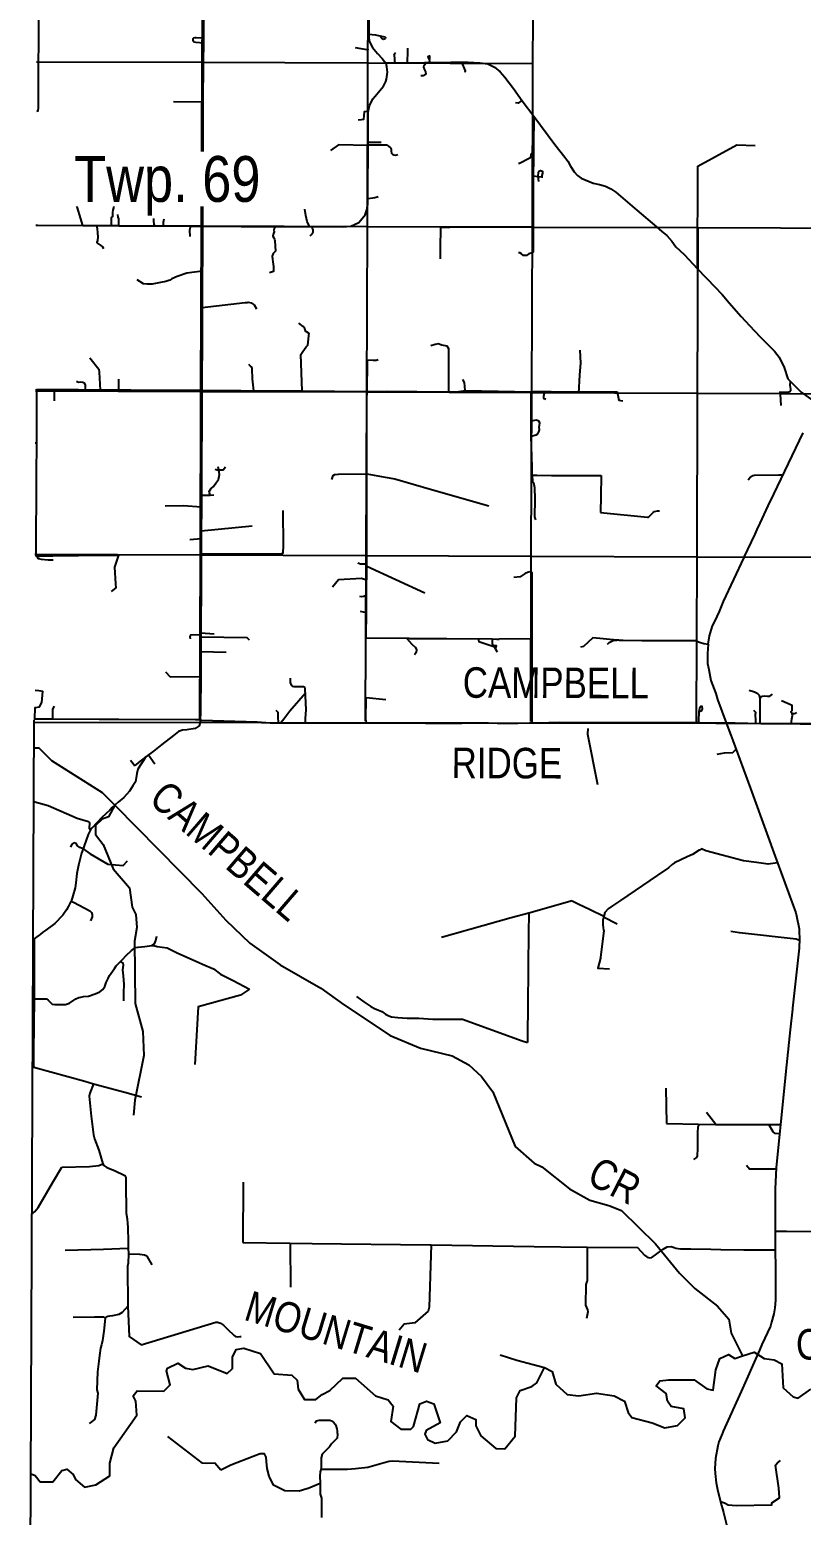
# Model space of a CAD drawing. Extents: x 408473 to 428843, y 6046006 to 6059852.
# Drawn here: x 422315 to 422466.7, y 6051245.6 to 6051537.5 of the extents above; entities that cross this region are included whole.
import ezdxf
from ezdxf.enums import TextEntityAlignment as Align

# ---------------------------------------------------------------- set-up
doc = ezdxf.new("R2010")
doc.units = 0
doc.header["$LTSCALE"] = 5
doc.layers.add('2', color=7, linetype='Continuous', true_color=0x6e6e6e)
doc.layers.add('4', color=7, linetype='Continuous', true_color=0x8c8c8c)
for name, color, linetype in [('21', 160, 'Continuous'), ('35', 37, 'Continuous'), ('36', 37, 'Continuous'), ('38', 37, 'Continuous'), ('T-WATER', 160, 'Continuous')]:
    doc.layers.add(name, color=color, linetype=linetype)
doc.styles.add('80', font='ARIALN.TTF', dxfattribs={"height": 10})

msp = doc.modelspace()

# ---------------------------------------------------------------- linework, layer by layer
at = {"layer": '2', "linetype": 'Continuous', "flags": 128}
msp.add_lwpolyline([(422315, 6051207.908), (422315.891, 6051401.908)], dxfattribs=at)
at = {"layer": '35', "linetype": 'Continuous', "flags": 128}
for points in [[(422349.212, 6051540.04), (422349.196, 6051538.628), (422349.165, 6051535.882)], [(422381.671, 6051539.91), (422381.67, 6051539.726), (422381.658, 6051535.887), (422381.79, 6051535.122), (422382.385, 6051534.007), (422383.385, 6051532.827), (422384.311, 6051531.851), (422384.782, 6051531.237), (422385.05, 6051531.034)], [(422349.155, 6051534.932), (422349.112, 6051531.154), (422349.109, 6051530.863), (422349.03, 6051523.278)], [(422349.165, 6051535.882), (422349.155, 6051534.932)], [(422381.548, 6051514.779), (422381.572, 6051521.288), (422381.694, 6051521.96), (422381.806, 6051522.583), (422382.468, 6051523.924), (422382.925, 6051524.464), (422384.556, 6051526.391), (422385.003, 6051527.36), (422385.192, 6051527.769), (422385.385, 6051529.191), (422385.22, 6051530.211), (422385.065, 6051530.96), (422385.05, 6051531.034)], [(422385.05, 6051531.034), (422392.601, 6051531.103), (422397.817, 6051531.15), (422399.393, 6051531.165), (422401.236, 6051531.128), (422403.51, 6051531.01), (422405.084, 6051530.825), (422406.371, 6051530.162), (422407.534, 6051529.23), (422408.409, 6051528.219), (422410.106, 6051525.95), (422411.834, 6051523.552), (422414.133, 6051520.522)], [(422349.03, 6051523.278), (422349.018, 6051514.903), (422349.017, 6051513.439), (422349.015, 6051509.553)], [(422414.133, 6051520.522), (422418.272, 6051514.94)], [(422369.991, 6051498.851), (422370.591, 6051498.846), (422376.498, 6051498.798), (422378.139, 6051498.914), (422379.72, 6051499.636), (422380.99, 6051501.172), (422381.321, 6051502.097), (422381.485, 6051503.227), (422381.515, 6051504.523), (422381.517, 6051505.636), (422381.548, 6051514.779)], [(422418.272, 6051514.94), (422420.236, 6051512.471), (422420.787, 6051511.718), (422421.372, 6051510.685), (422422.078, 6051509.587), (422422.703, 6051508.839), (422423.447, 6051508.333), (422425.792, 6051507.351), (422427.028, 6051507.099), (422428.231, 6051506.768), (422429.245, 6051506.282), (422430.243, 6051505.609), (422432.555, 6051503.609), (422434.391, 6051502.052), (422438.251, 6051498.779), (422439.292, 6051497.897), (422440.264, 6051497.05), (422441.24, 6051495.958), (422442.029, 6051494.854)], [(422349.015, 6051509.553), (422349.013, 6051506.522)], [(422349.013, 6051506.522), (422349.008, 6051498.897)], [(422316.239, 6051499.098), (422316.612, 6051499.097), (422325.462, 6051499.055)], [(422325.462, 6051499.055), (422328.124, 6051499.042)], [(422328.124, 6051499.042), (422328.445, 6051499.041), (422328.757, 6051499.039), (422331.113, 6051499.023)], [(422331.113, 6051499.023), (422332.558, 6051499.012)], [(422332.558, 6051499.012), (422332.858, 6051499.01), (422336.979, 6051498.981), (422339.583, 6051498.963)], [(422339.583, 6051498.963), (422341.287, 6051498.951)], [(422341.287, 6051498.951), (422346.647, 6051498.913)], [(422346.647, 6051498.913), (422349.008, 6051498.897)], [(422349.008, 6051498.897), (422348.98, 6051493.134), (422348.973, 6051491.79), (422348.945, 6051490.105), (422348.912, 6051488.129), (422348.912, 6051482.927)], [(422349.008, 6051498.897), (422356.61, 6051498.88), (422365.225, 6051498.861), (422369.991, 6051498.851)], [(422442.029, 6051494.854), (422443.674, 6051493.351), (422446.333, 6051490.539), (422446.743, 6051490.105), (422447.45, 6051489.358), (422448.186, 6051488.583), (422451.155, 6051485.456), (422452.542, 6051483.86), (422454.868, 6051481.184), (422456.57, 6051479.4), (422458.667, 6051477.203), (422461.444, 6051474.335), (422462.351, 6051473.173), (422463.377, 6051471.146), (422464.052, 6051468.935)], [(422348.912, 6051482.927), (422348.893, 6051478.368), (422348.846, 6051466.653)], [(422348.846, 6051466.653), (422348.833, 6051463.15), (422348.782, 6051449.968), (422348.771, 6051446.928), (422348.766, 6051445.778), (422348.759, 6051443.765)], [(422348.846, 6051466.653), (422351.548, 6051466.637), (422356.51, 6051466.607), (422358.988, 6051466.592), (422365.111, 6051466.555), (422368.587, 6051466.534)], [(422368.587, 6051466.534), (422381.328, 6051466.458)], [(422381.308, 6051450.255), (422381.326, 6051464.874), (422381.328, 6051466.458)], [(422464.052, 6051468.935), (422466.014, 6051466.973), (422466.702, 6051466.285), (422469.011, 6051464.646), (422469.756, 6051464.121)], [(422448.397, 6051416.766), (422448.682, 6051418.409), (422449.265, 6051420.362), (422449.71, 6051421.22), (422450.633, 6051423.211), (422451.429, 6051425.147), (422455.492, 6051433.827), (422455.523, 6051433.893), (422457.629, 6051438.391), (422458.074, 6051439.342), (422458.655, 6051440.584), (422460.224, 6051443.934), (422461.314, 6051446.264), (422467.069, 6051458.335)], [(422381.285, 6051432.03), (422381.288, 6051434.166), (422381.304, 6051447.324), (422381.308, 6051450.255)], [(422348.759, 6051443.765), (422348.74, 6051438.84), (422348.722, 6051434.12), (422348.692, 6051426.479), (422348.675, 6051421.982), (422348.662, 6051418.653), (422348.65, 6051415.321)], [(422381.263, 6051429.711), (422381.285, 6051432.03)], [(422389.626, 6051417.919), (422381.194, 6051417.968), (422381.201, 6051423.416), (422381.257, 6051429.13), (422381.263, 6051429.711)], [(422413.81, 6051420.116), (422413.785, 6051430.82), (422413.371, 6051430.967), (422412.897, 6051430.87), (422412.43, 6051430.655), (422411.435, 6051430.006), (422410.222, 6051429.871)], [(422413.812, 6051417.832), (422413.81, 6051420.116)], [(422389.626, 6051417.919), (422397.056, 6051417.876), (422405.909, 6051417.824), (422406.872, 6051417.798)], [(422413.83, 6051401.33), (422413.812, 6051417.832)], [(422448.397, 6051416.766), (422448.261, 6051414.984), (422448.294, 6051412.955), (422448.513, 6051411.804), (422448.929, 6051409.619), (422449.924, 6051407.104), (422450.255, 6051405.933), (422451.952, 6051401.334)], [(422348.65, 6051415.321), (422348.631, 6051410.413)], [(422348.631, 6051410.413), (422348.605, 6051403.737), (422348.576, 6051403.351), (422348.516, 6051401.961)], [(422315.86, 6051402.12), (422316.02, 6051402.119)], [(422316.02, 6051402.119), (422319.541, 6051402.102)], [(422319.541, 6051402.102), (422328.672, 6051402.058), (422332.557, 6051402.04), (422347.612, 6051401.967)], [(422315.89, 6051401.464), (422494.527, 6051401.219), (422496.411, 6051401.216), (423292.52, 6051400.123)], [(422348.516, 6051401.961), (422348.548, 6051401.491), (422348.333, 6051400.755), (422347.525, 6051400.201), (422345.906, 6051399.986), (422345.071, 6051399.877), (422344.252, 6051399.651), (422343.306, 6051398.855), (422340.97, 6051397.101), (422339.315, 6051395.753), (422337.853, 6051394.629)], [(422347.612, 6051401.967), (422348.145, 6051401.964), (422348.355, 6051401.962), (422348.516, 6051401.961)], [(422348.516, 6051401.961), (422348.759, 6051401.856), (422359.743, 6051401.54), (422362.314, 6051401.356), (422362.824, 6051401.357), (422363.936, 6051401.353)], [(422363.936, 6051401.353), (422364.351, 6051401.352)], [(422364.351, 6051401.352), (422364.989, 6051401.35), (422367.598, 6051401.341), (422372.47, 6051401.328), (422377.396, 6051401.315), (422380.084, 6051401.316), (422381.061, 6051401.316), (422381.142, 6051401.316)], [(422381.142, 6051401.316), (422382.323, 6051401.317), (422392.844, 6051401.252), (422397.494, 6051401.276), (422399.993, 6051401.289), (422402.307, 6051401.301), (422406.901, 6051401.269), (422410.663, 6051401.242), (422410.966, 6051401.251), (422413.3, 6051401.315), (422414.877, 6051401.359), (422419.234, 6051401.479), (422426.258, 6051401.422), (422426.396, 6051401.421), (422429.844, 6051401.418), (422430.974, 6051401.417), (422431.94, 6051401.416), (422440.385, 6051401.408), (422446.778, 6051401.367), (422447.561, 6051401.362), (422451.952, 6051401.334)], [(422451.952, 6051401.334), (422453.709, 6051401.323), (422458.762, 6051401.217), (422462.594, 6051401.193), (422466.48, 6051401.162), (422471.588, 6051401.121), (422472.689, 6051401.134), (422476.724, 6051401.181), (422481.522, 6051401.237), (422482.998, 6051401.235)], [(422451.952, 6051401.334), (422452.853, 6051398.894), (422453.234, 6051397.862), (422456.719, 6051388.419), (422460.213, 6051378.849), (422461.342, 6051375.755), (422462.051, 6051373.814)], [(422337.853, 6051394.629), (422336.258, 6051392.2), (422336.083, 6051391.396), (422335.817, 6051389.763), (422335.312, 6051388.924), (422334.618, 6051387.915), (422333.489, 6051386.648), (422332.376, 6051385.741), (422331.228, 6051384.687), (422330.759, 6051384.154), (422329.191, 6051382.703), (422327.229, 6051380.647), (422326.987, 6051380.331)], [(422337.853, 6051394.629), (422336.986, 6051393.962), (422336.397, 6051393.564), (422335.839, 6051393.076), (422335.647, 6051392.908)], [(422326.987, 6051380.331), (422326.502, 6051379.362), (422325.704, 6051377.188), (422325.531, 6051376.552)], [(422325.531, 6051376.552), (422325.214, 6051375.718), (422324.582, 6051373.355), (422324.29, 6051371.721), (422324.098, 6051369.901), (422323.93, 6051368.937), (422323.514, 6051367.311), (422323.188, 6051366.234)], [(422462.051, 6051373.814), (422465.622, 6051364.031), (422465.803, 6051363.393), (422466.274, 6051360.858), (422466.338, 6051359.786), (422466.359, 6051359.427), (422466.386, 6051358.972), (422466.306, 6051357.056), (422466.108, 6051355.292), (422464.989, 6051345.256), (422464.971, 6051345.092), (422464.519, 6051341.039), (422463.819, 6051334.159), (422462.624, 6051322.428)], [(422323.188, 6051366.234), (422322.93, 6051365.973), (422322.622, 6051365.319), (422322.219, 6051364.566), (422321.499, 6051363.547), (422319.929, 6051361.878), (422318.196, 6051360.565), (422317.596, 6051360.174), (422317.034, 6051359.714), (422316.844, 6051359.589), (422316.426, 6051359.313), (422315.91, 6051358.883)], [(422421.68, 6051366.345), (422413.131, 6051363.965)], [(422421.68, 6051366.345), (422422.819, 6051365.793)], [(422422.819, 6051365.793), (422425.182, 6051364.649)], [(422425.182, 6051364.649), (422427.889, 6051363.338)], [(422409.706, 6051363.011), (422395.985, 6051359.161)], [(422413.131, 6051363.965), (422409.706, 6051363.011)], [(422413.131, 6051363.965), (422413.12, 6051362.927), (422413.099, 6051360.97)], [(422315.91, 6051358.883), (422315.69, 6051358.729)], [(422413.093, 6051360.438), (422412.939, 6051345.824)], [(422413.099, 6051360.97), (422413.093, 6051360.438)], [(422466.367, 6051358.53), (422465.707, 6051358.837), (422454.58, 6051360.051), (422452.894, 6051360.338)], [(422379.245, 6051347.568), (422380.72, 6051346.491), (422382.097, 6051345.567), (422382.772, 6051345.202), (422383.56, 6051344.858), (422384.227, 6051344.639), (422384.962, 6051344.118), (422385.637, 6051343.748), (422386.118, 6051343.568), (422387.387, 6051343.431), (422389.216, 6051343.315), (422391.515, 6051343.326), (422394.287, 6051343.133), (422400.076, 6051343.105), (422411.833, 6051338.87)], [(422412.939, 6051345.824), (422412.877, 6051339.995), (422412.862, 6051338.547)], [(422411.833, 6051338.87), (422412.862, 6051338.547)], [(422440.065, 6051329.572), (422440.225, 6051322.577)], [(422449.925, 6051322.413), (422448.08, 6051324.77)], [(422440.225, 6051322.577), (422440.352, 6051322.578), (422446.466, 6051322.472)], [(422446.665, 6051322.468), (422446.373, 6051321.952), (422446.339, 6051320.789), (422446.311, 6051317.681), (422446.258, 6051316.266), (422446.149, 6051315.947), (422445.544, 6051315.508)], [(422446.466, 6051322.472), (422449.837, 6051322.413), (422460.162, 6051322.425)], [(422460.162, 6051322.425), (422462.624, 6051322.428)], [(422462.624, 6051322.428), (422462.485, 6051321.072), (422462.292, 6051319.177), (422461.752, 6051313.869), (422461.559, 6051309.758), (422461.591, 6051301.573), (422461.601, 6051299.162), (422461.604, 6051298.384), (422461.606, 6051297.753)], [(422461.606, 6051297.753), (422461.635, 6051294.198), (422461.681, 6051288.537), (422461.676, 6051287.897), (422461.518, 6051286.38), (422461.412, 6051285.615), (422461.34, 6051285.18), (422460.895, 6051283.588), (422460.637, 6051282.815), (422458.975, 6051279.203), (422458.519, 6051278.041), (422454.88, 6051269.978)], [(422454.88, 6051269.978), (422451.363, 6051262.188), (422451.27, 6051261.949), (422451.207, 6051261.788), (422451.143, 6051261.624), (422450.531, 6051260.055), (422450.298, 6051259.293), (422449.846, 6051256.769), (422449.751, 6051254.803), (422449.759, 6051253.822), (422449.983, 6051252.011), (422450.345, 6051250.371), (422451.053, 6051247.567), (422451.217, 6051246.915), (422451.399, 6051246.195), (422452.725, 6051240.964)], [(422371.152, 6051263.739), (422371.426, 6051264.203), (422371.945, 6051264.31), (422374.044, 6051264.293), (422374.359, 6051264.208), (422374.743, 6051263.895), (422375.053, 6051263.508), (422375.172, 6051263.285), (422375.374, 6051262.635), (422375.439, 6051262.207), (422375.463, 6051262.048), (422375.488, 6051261.886), (422375.536, 6051261.573), (422375.45, 6051260.766), (422374.351, 6051259.647), (422373.94, 6051259.08), (422372.541, 6051257.644), (422372.311, 6051256.914), (422372.324, 6051254.812), (422372.141, 6051254.176), (422372.059, 6051253.368), (422372.096, 6051251.893)], [(422352.594, 6051254.488), (422351.384, 6051255.892), (422349.859, 6051255.794), (422348.966, 6051255.901), (422342.166, 6051261.091)], [(422361.574, 6051256.222), (422361.508, 6051257.046), (422361.175, 6051257.675), (422360.347, 6051257.72), (422358.959, 6051257.179), (422354.544, 6051255.487), (422352.594, 6051254.488)], [(422362.161, 6051253.186), (422362.102, 6051253.305), (422361.686, 6051254.823), (422361.574, 6051256.222)], [(422372.263, 6051254.601), (422372.739, 6051254.698), (422374.584, 6051254.708), (422377.491, 6051254.709), (422379.077, 6051254.791), (422381.458, 6051255.104), (422384.678, 6051256.013), (422385.683, 6051256.276), (422386.318, 6051256.309), (422395.504, 6051255.891)], [(422450.863, 6051248.318), (422451.617, 6051248.063), (422452.367, 6051247.678), (422453.89, 6051247.584), (422460.947, 6051247.685), (422460.953, 6051248.046), (422462.414, 6051249.058), (422462.317, 6051250.95), (422461.674, 6051255.505), (422462.06, 6051255.934), (422462.612, 6051256.418)], [(422369.478, 6051250.801), (422367.96, 6051250.384), (422365.159, 6051250.448), (422362.97, 6051251.543), (422362.161, 6051253.186)], [(422372.096, 6051251.893), (422369.731, 6051250.87), (422369.478, 6051250.801)], [(422372.096, 6051251.893), (422372.148, 6051249.808), (422372.36, 6051249.006), (422372.37, 6051247.757), (422372.39, 6051245.2)]]:
    msp.add_lwpolyline(points, dxfattribs=at)
at = {"layer": '36', "linetype": 'Continuous', "flags": 128}
for points in [[(422316.713, 6051540.182), (422316.712, 6051540.003), (422316.677, 6051525.845), (422316.674, 6051524.666), (422316.667, 6051521.988), (422316.613, 6051521.732), (422316.571, 6051521.538), (422316.327, 6051521.453)], [(422381.676, 6051536.65), (422382.967, 6051536.502), (422383.852, 6051536.327)], [(422383.852, 6051536.327), (422384.835, 6051536.133), (422384.99, 6051535.985), (422384.931, 6051535.703), (422384.566, 6051535.587)], [(422384.566, 6051535.587), (422384.326, 6051535.689), (422383.852, 6051536.327)], [(422349.165, 6051535.882), (422347.767, 6051535.915), (422347.449, 6051535.908), (422347.237, 6051535.882), (422347.101, 6051535.752), (422347.055, 6051535.442), (422347.134, 6051535.242), (422347.286, 6051535.118), (422347.638, 6051535.062), (422349.155, 6051534.932)], [(422381.707, 6051533.483), (422379.056, 6051533.971)], [(422389.288, 6051530.999), (422389.278, 6051531.445), (422389.351, 6051532.892), (422389.34, 6051533.37), (422389.35, 6051533.88)], [(422386.867, 6051530.977), (422386.79, 6051531.473), (422386.78, 6051531.898), (422386.706, 6051532.385), (422386.699, 6051532.661), (422386.823, 6051532.834), (422386.968, 6051532.986)], [(422391.909, 6051528.547), (422392.356, 6051528.504), (422392.727, 6051528.655), (422392.936, 6051528.874), (422392.928, 6051529.23), (422392.67, 6051529.617), (422392.515, 6051530.148), (422392.559, 6051530.577), (422392.961, 6051531.032)], [(422392.961, 6051531.032), (422393.201, 6051531.035)], [(422393.201, 6051531.035), (422393.702, 6051531.299), (422393.638, 6051531.688)], [(422393.638, 6051531.688), (422393.38, 6051532.113), (422393.392, 6051532.345), (422393.624, 6051532.368), (422393.638, 6051531.688)], [(422399.896, 6051531.155), (422400.647, 6051529.448), (422400.584, 6051529.108)], [(422349.03, 6051523.278), (422343.3, 6051523.32)], [(422411.775, 6051523.634), (422411.03, 6051523.082), (422410.553, 6051523.136)], [(422381.608, 6051521.486), (422380.798, 6051521.41), (422380.734, 6051520.629), (422380.67, 6051519.848), (422380.22, 6051519.797), (422379.606, 6051519.742)], [(422414.133, 6051520.522), (422414.071, 6051514.613), (422414.048, 6051512.433), (422414.032, 6051508.653), (422414.017, 6051505.111), (422413.99, 6051498.761)], [(422375.691, 6051514.889), (422374.16, 6051513.768)], [(422381.548, 6051514.779), (422375.691, 6051514.889)], [(422381.548, 6051514.926), (422384.67, 6051514.898), (422385.141, 6051514.865), (422385.558, 6051514.61), (422385.932, 6051514.325), (422386.1, 6051514.064), (422386.094, 6051513.626), (422386.145, 6051513.289), (422386.356, 6051513.088), (422386.61, 6051512.903), (422386.934, 6051512.867), (422387.357, 6051513.008)], [(422381.55, 6051515.4), (422384.093, 6051515.415)], [(422414.057, 6051513.246), (422413.681, 6051513.105), (422413.553, 6051512.926), (422413.475, 6051512.513), (422413.362, 6051512.305), (422411.33, 6051511.201), (422411.139, 6051511.226)], [(422446.333, 6051490.539), (422446.402, 6051510.722), (422454.02, 6051514.876), (422457.671, 6051514.794)], [(422349.015, 6051509.553), (422350.204, 6051510.272), (422351.163, 6051510.147)], [(422349.013, 6051506.522), (422350.643, 6051507.245)], [(422414.032, 6051508.779), (422414.969, 6051508.689)], [(422414.969, 6051508.689), (422415.068, 6051509.489), (422415.188, 6051509.705), (422415.328, 6051509.771), (422415.47, 6051509.837), (422415.812, 6051509.72), (422415.839, 6051509.31), (422415.654, 6051508.623)], [(422415.127, 6051507.67), (422414.969, 6051508.689)], [(422414.969, 6051508.689), (422415.654, 6051508.623)], [(422415.654, 6051508.623), (422415.909, 6051508.598)], [(422325.462, 6051499.055), (422323.958, 6051504.035), (422323.949, 6051504.439)], [(422381.512, 6051504.371), (422382.45, 6051504.45), (422382.847, 6051504.565), (422383.325, 6051504.656), (422383.509, 6051504.767)], [(422331.113, 6051499.023), (422331.11, 6051500.28), (422331.102, 6051500.633), (422331.325, 6051500.816), (422331.338, 6051501.372), (422331.356, 6051501.676), (422331.424, 6051502.031), (422331.513, 6051502.539), (422331.605, 6051502.945), (422331.622, 6051503.3)], [(422369.991, 6051498.851), (422369.58, 6051499.83), (422369.281, 6051500.988), (422369.128, 6051502.278)], [(422328.124, 6051499.042), (422328.245, 6051498.445), (422328.366, 6051497.537), (422328.383, 6051496.805), (422328.348, 6051496.121), (422328.229, 6051495.79), (422328.413, 6051495.516), (422328.978, 6051495.099), (422329.312, 6051494.879), (422329.523, 6051494.505)], [(422332.558, 6051499.012), (422332.498, 6051500.355), (422332.402, 6051500.706), (422332.302, 6051501.232)], [(422339.583, 6051498.963), (422339.499, 6051499.315), (422339.418, 6051499.877), (422339.406, 6051500.418)], [(422341.287, 6051498.951), (422341.294, 6051499.694), (422341.415, 6051500.351)], [(422346.647, 6051498.913), (422346.426, 6051498.12), (422346.478, 6051496.858)], [(422363.373, 6051498.865), (422363.1, 6051498.386), (422363.024, 6051498.118), (422363.073, 6051497.77), (422362.915, 6051497.5), (422362.86, 6051497.252), (422362.826, 6051496.944), (422362.997, 6051496.62), (422363.106, 6051496.335), (422363.175, 6051496.009), (422363.303, 6051494.002), (422362.874, 6051493.52), (422362.665, 6051493.001), (422362.751, 6051492.463), (422362.837, 6051491.901), (422362.931, 6051490.996), (422362.946, 6051490.358), (422362.929, 6051490.039), (422362.174, 6051489.777)], [(422370.482, 6051498.847), (422370.557, 6051498.551), (422370.66, 6051498.333), (422370.649, 6051497.744), (422370.486, 6051497.373), (422370.199, 6051497.072), (422370.054, 6051496.946)], [(422395.781, 6051498.742), (422395.74, 6051494.431), (422395.722, 6051492.476)], [(422395.781, 6051498.742), (422396.109, 6051498.745), (422397.546, 6051498.719), (422397.737, 6051498.758), (422405.922, 6051498.759), (422407.668, 6051498.76), (422409.069, 6051498.76), (422411.681, 6051498.76), (422413.99, 6051498.761)], [(422413.99, 6051498.761), (422413.988, 6051498.43), (422413.968, 6051493.818), (422413.587, 6051493.636), (422413.149, 6051493.454), (422412.691, 6051493.125), (422412.077, 6051493.16), (422411.703, 6051493.446), (422411.354, 6051493.683), (422411.084, 6051493.701)], [(422348.945, 6051490.105), (422345.911, 6051489.66), (422344.006, 6051489.041), (422342.957, 6051488.57), (422342.526, 6051488.286), (422341.753, 6051488.073), (422340.747, 6051487.856), (422339.062, 6051487.545), (422338.091, 6051487.523), (422337.376, 6051487.606), (422336.104, 6051488.364)], [(422348.912, 6051482.927), (422357.386, 6051483.889), (422357.774, 6051483.941), (422357.936, 6051483.963), (422358.577, 6051483.864), (422359.124, 6051483.451), (422359.63, 6051482.669)], [(422368.587, 6051466.534), (422368.302, 6051473.678), (422368.716, 6051474.27), (422369.388, 6051475.192), (422369.66, 6051475.524), (422369.82, 6051476.701), (422369.87, 6051477.435), (422369.968, 6051477.817), (422369.264, 6051478.308), (422369.139, 6051478.492), (422369.132, 6051478.811), (422368.79, 6051479.19), (422367.949, 6051479.877)], [(422397.424, 6051466.351), (422397.402, 6051474.818), (422397.072, 6051475.325), (422396.061, 6051475.548), (422395.321, 6051475.776), (422394.758, 6051475.69), (422393.883, 6051475.375)], [(422326.845, 6051473.051), (422328.591, 6051470.792), (422328.63, 6051470.251), (422328.879, 6051466.714)], [(422381.328, 6051466.458), (422381.401, 6051472.4), (422381.432, 6051472.647), (422382.513, 6051472.574), (422383.126, 6051472.588), (422383.515, 6051472.719)], [(422422.995, 6051466.057), (422423.197, 6051469.721), (422423.347, 6051472.018), (422423.221, 6051474.578)], [(422359.105, 6051466.592), (422359.027, 6051467.147), (422358.839, 6051468.935), (422358.736, 6051470.901), (422358.67, 6051471.194), (422358.43, 6051471.423), (422358.1, 6051471.739)], [(422316.113, 6051466.743), (422316.37, 6051466.741)], [(422319.815, 6051466.742), (422316.457, 6051466.745), (422316.37, 6051466.745), (422316.345, 6051462.476), (422316.308, 6051456.278)], [(422328.879, 6051466.714), (422324.58, 6051466.727), (422319.815, 6051466.742)], [(422319.815, 6051466.742), (422319.831, 6051464.564)], [(422325.901, 6051466.723), (422325.97, 6051467.241), (422325.96, 6051467.694), (422325.82, 6051467.985), (422325.467, 6051468.217), (422325.013, 6051468.234), (422324.613, 6051468.198), (422324.209, 6051468.376)], [(422348.846, 6051466.653), (422334.919, 6051466.696), (422332.754, 6051466.703), (422329.471, 6051466.713), (422328.879, 6051466.714)], [(422332.508, 6051466.703), (422332.513, 6051468.824)], [(422381.328, 6051466.458), (422385.375, 6051466.484), (422396.894, 6051466.339), (422397.424, 6051466.351)], [(422397.424, 6051466.351), (422398.881, 6051466.386), (422400.24, 6051466.539), (422400.606, 6051466.654)], [(422400.606, 6051466.654), (422400.497, 6051468.182), (422400.164, 6051468.812)], [(422400.606, 6051466.654), (422413.635, 6051466.395)], [(422413.612, 6051460.626), (422413.63, 6051462.433), (422413.635, 6051466.395)], [(422413.635, 6051466.395), (422414.025, 6051466.399), (422416.278, 6051466.423), (422417.54, 6051466.417), (422429.383, 6051466.355)], [(422429.383, 6051466.355), (422430.536, 6051466.392), (422430.815, 6051464.716), (422431.62, 6051464.574)], [(422464.53, 6051468.457), (422464.495, 6051467.69), (422464.504, 6051467.273), (422464.6, 6051466.858), (422464.62, 6051466.528), (422464.464, 6051466.34), (422464.086, 6051466.258), (422462.516, 6051466.308), (422462.561, 6051465.929), (422462.673, 6051463.706)], [(422416.179, 6051466.092), (422416.025, 6051465.426), (422416.011, 6051465.119), (422416.51, 6051464.931)], [(422413.603, 6051457.665), (422413.596, 6051459.068), (422413.612, 6051460.626)], [(422413.603, 6051457.665), (422414.571, 6051457.921), (422414.887, 6051458.142), (422415.092, 6051458.521), (422415.217, 6051458.898), (422415.203, 6051459.485), (422415.25, 6051459.78), (422415.293, 6051460.261), (422415.125, 6051460.605), (422414.639, 6051460.821), (422414.24, 6051460.758), (422413.612, 6051460.626)], [(422413.81, 6051449.988), (422413.778, 6051451.588), (422413.603, 6051457.665)], [(422316.308, 6051456.278), (422316.072, 6051456.277)], [(422316.308, 6051456.278), (422316.272, 6051450.142), (422316.185, 6051434.064)], [(422350.519, 6051446.084), (422350.376, 6051446.508), (422350.316, 6051446.8), (422350.624, 6051447.315), (422351.121, 6051447.78), (422351.717, 6051448.595), (422352.105, 6051449.138), (422352.296, 6051450.117), (422352.232, 6051450.597), (422352.223, 6051451.007)], [(422351.472, 6051451.14), (422352.036, 6051450.993), (422352.223, 6051451.007)], [(422352.223, 6051451.007), (422352.048, 6051451.634)], [(422352.223, 6051451.007), (422353.076, 6051451.07), (422353.491, 6051451.614)], [(422374.407, 6051449.127), (422374.653, 6051449.926), (422374.972, 6051450.11), (422375.704, 6051450.215), (422381.308, 6051450.255)], [(422381.308, 6051450.255), (422384.876, 6051449.602), (422386.779, 6051449.254), (422394.042, 6051447.176), (422405.305, 6051443.954)], [(422413.81, 6051449.988), (422414.136, 6051449.981), (422414.723, 6051449.966), (422417.604, 6051449.897), (422419.011, 6051449.904), (422421.131, 6051449.916), (422421.98, 6051449.92), (422426.206, 6051449.943), (422427.343, 6051449.949)], [(422413.81, 6051449.988), (422413.854, 6051448.78), (422414.092, 6051448.518), (422414.238, 6051447.558), (422414.309, 6051445.258), (422414.281, 6051441.779), (422414.49, 6051441.231)], [(422427.343, 6051449.949), (422427.285, 6051445.88), (422427.24, 6051442.685)], [(422463.104, 6051450.019), (422462.309, 6051449.97), (422457.462, 6051449.947), (422457.199, 6051449.883), (422456.764, 6051449.608), (422456.278, 6051449.039)], [(422348.767, 6051446.044), (422350.519, 6051446.084)], [(422350.519, 6051446.084), (422351.186, 6051446.099)], [(422341.607, 6051443.949), (422345.155, 6051444.03), (422348.759, 6051443.765)], [(422348.723, 6051434.525), (422364.377, 6051434.552), (422364.813, 6051434.755), (422364.921, 6051436.082), (422364.844, 6051443.059)], [(422427.24, 6051442.685), (422436.459, 6051441.742), (422436.656, 6051441.747), (422437.592, 6051442.627), (422437.857, 6051442.829), (422438.466, 6051443.002), (422438.859, 6051442.962)], [(422348.741, 6051439.059), (422358.751, 6051440.013)], [(422348.735, 6051437.488), (422346.476, 6051437.303)], [(422316.185, 6051434.064), (422316.987, 6051434.075), (422319.569, 6051434.11), (422324.599, 6051434.209), (422328.295, 6051434.299), (422331.119, 6051434.275), (422332.444, 6051434.275), (422331.678, 6051431.942), (422331.881, 6051428.656), (422331.932, 6051427.827), (422331.022, 6051427.103)], [(422316.427, 6051434.068), (422316.534, 6051433.801), (422316.672, 6051433.591), (422317.235, 6051433.47), (422318.627, 6051433.342), (422319.642, 6051433.365)], [(422381.286, 6051432.502), (422380.93, 6051432.494), (422380.503, 6051432.484), (422380.048, 6051432.527), (422379.536, 6051432.729)], [(422392.693, 6051426.817), (422381.285, 6051432.03)], [(422381.259, 6051429.34), (422380.246, 6051429.688), (422375.712, 6051429.397), (422374.517, 6051427.954)], [(422381.231, 6051426.426), (422380.715, 6051426.124), (422380.262, 6051426.087), (422379.914, 6051426.159)], [(422381.2, 6051422.91), (422380.073, 6051423.177)], [(422348.662, 6051418.598), (422346.646, 6051418.552), (422346.518, 6051418.309), (422346.529, 6051417.828)], [(422348.661, 6051418.199), (422357.687, 6051418.083), (422358.151, 6051417.666)], [(422348.664, 6051419.021), (422351.287, 6051418.845)], [(422389.155, 6051417.921), (422390.16, 6051416.799), (422390.821, 6051416.199), (422391.075, 6051415.719), (422390.99, 6051415.167), (422390.672, 6051414.711)], [(422403.212, 6051417.84), (422403.308, 6051417.316), (422406.28, 6051416.339)], [(422405.92, 6051417.824), (422405.964, 6051417.163), (422405.969, 6051416.923), (422406.19, 6051416.505)], [(422406.872, 6051417.798), (422407.322, 6051417.786)], [(422413.812, 6051417.832), (422407.322, 6051417.786)], [(422430.456, 6051417.596), (422425.736, 6051418.032), (422423.886, 6051416.303), (422423.281, 6051416.222)], [(422428.596, 6051416.792), (422428.921, 6051417.133), (422429.329, 6051417.332), (422429.706, 6051417.483), (422429.942, 6051417.552), (422430.456, 6051417.596)], [(422430.835, 6051417.591), (422430.645, 6051417.594), (422430.456, 6051417.596)], [(422430.835, 6051417.591), (422431.017, 6051417.589), (422431.718, 6051417.579), (422435.34, 6051417.531), (422439.715, 6051417.516), (422444.555, 6051417.499), (422444.803, 6051417.498), (422445.881, 6051417.494), (422446.191, 6051417.384), (422446.74, 6051417.191), (422447.551, 6051416.905), (422448.397, 6051416.766)], [(422348.65, 6051415.321), (422353.609, 6051415.229)], [(422406.59, 6051415.774), (422406.781, 6051416.434), (422406.19, 6051416.505)], [(422406.19, 6051416.505), (422406.59, 6051415.774)], [(422406.59, 6051415.774), (422406.914, 6051415.289)], [(422341.722, 6051411.341), (422342.648, 6051410.398), (422348.631, 6051410.413)], [(422369.222, 6051401.337), (422369.202, 6051402.198), (422369.35, 6051403.911), (422369.177, 6051407.98), (422369.116, 6051408.299), (422368.873, 6051408.4), (422368.126, 6051408.383), (422366.977, 6051408.383), (422366.655, 6051408.483), (422366.489, 6051408.72), (422366.317, 6051409.25), (422366.297, 6051410.104)], [(422316.02, 6051402.119), (422316.076, 6051404.333), (422316.927, 6051404.486), (422317.416, 6051405.299), (422317.579, 6051407.506), (422316.775, 6051407.648), (422316.106, 6051407.713)], [(422369.211, 6051407.184), (422366.156, 6051403.609), (422364.972, 6051402.041), (422364.351, 6051401.352)], [(422381.128, 6051401.884), (422381.172, 6051406.275), (422385.003, 6051405.924)], [(422458.646, 6051406.055), (422458.513, 6051406.672), (422458.148, 6051407.002), (422457.552, 6051407.328), (422456.456, 6051407.659)], [(422458.669, 6051401.219), (422458.619, 6051402.036), (422458.646, 6051406.055)], [(422458.646, 6051406.055), (422458.82, 6051406.482), (422459.067, 6051406.595), (422459.567, 6051406.607), (422460.085, 6051406.565), (422460.566, 6051406.594), (422461.092, 6051406.98)], [(422464.902, 6051403.124), (422464.647, 6051403.48), (422464.906, 6051403.772), (422464.938, 6051404.705), (422462.837, 6051405.671)], [(422319.541, 6051402.102), (422319.529, 6051404.011), (422319.888, 6051404.634)], [(422363.936, 6051401.353), (422363.881, 6051402.477), (422363.834, 6051403.331), (422363.478, 6051403.723)], [(422446.595, 6051401.368), (422446.559, 6051401.961), (422446.635, 6051403.319), (422446.669, 6051403.548)], [(422446.669, 6051403.548), (422446.759, 6051404.16), (422446.822, 6051404.501), (422446.963, 6051404.593), (422447.195, 6051404.58), (422447.225, 6051404.028), (422447.056, 6051403.632), (422446.808, 6051403.537)], [(422446.808, 6051403.537), (422446.669, 6051403.548)], [(422457.795, 6051401.237), (422457.761, 6051401.72), (422457.713, 6051403.039), (422457.777, 6051403.379), (422457.411, 6051403.781)], [(422464.724, 6051401.176), (422464.816, 6051401.557), (422464.892, 6051402.112), (422464.967, 6051402.756), (422464.902, 6051403.124)], [(422464.902, 6051403.124), (422465.136, 6051403.17), (422465.403, 6051403.194), (422465.634, 6051403.235), (422465.863, 6051403.347)], [(422381.128, 6051401.884), (422381.142, 6051401.316)], [(422424.734, 6051400.223), (422424.66, 6051399.108), (422426.666, 6051389.201)], [(422334.804, 6051393.981), (422335.326, 6051393.317), (422335.647, 6051392.908)], [(422338.37, 6051395.026), (422339.587, 6051393.298)], [(422453.883, 6051396.103), (422453.186, 6051395.43), (422451.571, 6051395.347), (422450.089, 6051395.084)], [(422315.796, 6051385.864), (422316.03, 6051385.78)], [(422316.03, 6051385.78), (422318.649, 6051385.063), (422324.366, 6051382.602), (422326.575, 6051381.924), (422326.746, 6051381.74), (422326.689, 6051380.489)], [(422326.689, 6051380.489), (422326.987, 6051380.331)], [(422325.531, 6051376.552), (422324.845, 6051376.819), (422324.426, 6051377.162), (422324.151, 6051377.626), (422323.648, 6051377.761), (422323.273, 6051377.459), (422323.051, 6051376.925)], [(422325.543, 6051376.598), (422326.888, 6051375.56), (422330.378, 6051373.543), (422333.379, 6051373.312), (422334.257, 6051374.231)], [(422462.051, 6051373.814), (422460.227, 6051373.55), (422457.944, 6051373.887), (422455.383, 6051374.217), (422447.954, 6051376.212), (422447.113, 6051376.582), (422446.681, 6051376.328), (422446.62, 6051376.293), (422445.306, 6051375.486), (422444.262, 6051375.018), (422441.792, 6051373.796), (422441.355, 6051373.508), (422440.593, 6051372.825), (422438.405, 6051371.341), (422431.183, 6051366.444), (422429.621, 6051365.385), (422428.731, 6051364.782), (422428.082, 6051364.046), (422427.889, 6051363.338)], [(422323.188, 6051366.234), (422323.619, 6051366.086), (422326.802, 6051364.421), (422327.141, 6051364.07), (422327.26, 6051363.686), (422327.27, 6051363.245), (422326.958, 6051362.411)], [(422427.889, 6051363.338), (422427.672, 6051362.538), (422427.692, 6051361.65), (422427.862, 6051360.587), (422427.887, 6051360.433), (422427.382, 6051356.312), (422427.25, 6051355.242), (422427.232, 6051355.089), (422426.69, 6051353.132), (422428.98, 6051353.001)], [(422427.85, 6051363.192), (422430.52, 6051361.87)], [(422315.91, 6051358.883), (422315.902, 6051357.215), (422315.87, 6051350.481), (422315.861, 6051348.371), (422315.855, 6051347.12)], [(422339.034, 6051357.612), (422339.512, 6051357.921), (422339.805, 6051358.575), (422340.001, 6051359.443)], [(422332.847, 6051354.436), (422333.253, 6051354.86), (422333.988, 6051355.63), (422335.028, 6051356.596), (422335.833, 6051357.174), (422336.33, 6051357.281), (422337.636, 6051357.371), (422339.034, 6051357.612)], [(422339.034, 6051357.612), (422339.405, 6051357.6), (422340.045, 6051357.371), (422342.065, 6051357.123), (422342.44, 6051356.933), (422344.101, 6051356.091), (422348.1, 6051354.323), (422348.981, 6051353.933), (422351.114, 6051353.026), (422352.552, 6051351.916), (422355.006, 6051350.736), (422358.228, 6051349.004)], [(422315.855, 6051347.12), (422318.276, 6051347.072), (422318.659, 6051346.865), (422319.213, 6051346.237), (422319.447, 6051346.076), (422319.958, 6051345.987), (422322.014, 6051346.004), (422322.852, 6051346.232), (422324.045, 6051347.072), (422324.676, 6051347.373), (422325.05, 6051347.449), (422325.607, 6051347.562), (422326.54, 6051347.637), (422327.891, 6051348.07), (422328.782, 6051348.491), (422329.387, 6051348.938), (422329.791, 6051349.531), (422330.022, 6051350.319), (422330.431, 6051351.114), (422330.725, 6051351.685), (422331.65, 6051353.036), (422332.004, 6051353.554), (422332.847, 6051354.436)], [(422332.847, 6051354.436), (422333.295, 6051354.185), (422333.412, 6051353.724), (422333.219, 6051352.792), (422333.353, 6051351.617), (422333.499, 6051349.944), (422333.463, 6051348.373), (422333.43, 6051346.696)], [(422315.855, 6051347.12), (422315.749, 6051336.764), (422315.721, 6051334.019), (422315.842, 6051333.652), (422325.813, 6051330.91), (422327.553, 6051330.432)], [(422358.228, 6051349.004), (422356.448, 6051347.841), (422348.113, 6051345.554), (422347.473, 6051334.232)], [(422327.553, 6051330.432), (422326.857, 6051328.576), (422326.699, 6051327.961), (422327.058, 6051324.027), (422327.525, 6051320.387), (422327.761, 6051319.604), (422328.572, 6051317.393), (422329.352, 6051314.673)], [(422327.553, 6051330.432), (422333.735, 6051328.732), (422336.955, 6051327.846)], [(422462.434, 6051320.572), (422461.565, 6051320.663), (422461.173, 6051320.957), (422460.32, 6051322.426)], [(422321.301, 6051314.055), (422326.751, 6051314.178), (422328.627, 6051314.356), (422329.352, 6051314.673)], [(422329.352, 6051314.673), (422329.565, 6051314.324), (422330.186, 6051313.939), (422331.685, 6051313.4), (422333.733, 6051312.409), (422333.914, 6051312.015), (422333.926, 6051310.826), (422333.981, 6051305.228), (422333.983, 6051304.987), (422334.161, 6051303.884), (422334.259, 6051302.964), (422334.276, 6051302.232)], [(422315.479, 6051304.931), (422315.609, 6051305.002), (422316.021, 6051305.311), (422316.642, 6051306.124), (422319.489, 6051310.964), (422321.301, 6051314.055)], [(422461.74, 6051313.631), (422456.526, 6051313.657), (422455.929, 6051314.33)], [(422356.983, 6051311.073), (422356.923, 6051299.233)], [(422461.592, 6051301.423), (422463.792, 6051301.426), (422468.644, 6051301.412), (422469.186, 6051301.906), (422471.602, 6051304.672), (422471.519, 6051310.664)], [(422334.276, 6051302.232), (422334.341, 6051299.389), (422334.371, 6051298.12)], [(422321.947, 6051297.705), (422329.536, 6051297.944), (422334.371, 6051298.12)], [(422334.397, 6051296.967), (422334.336, 6051295.168), (422334.224, 6051294.56), (422334.299, 6051286.694)], [(422334.371, 6051298.12), (422334.397, 6051296.967)], [(422334.397, 6051296.967), (422336.577, 6051296.905), (422336.666, 6051296.903), (422337.549, 6051296.771), (422337.832, 6051296.693), (422338.057, 6051296.565), (422339.004, 6051294.834)], [(422356.923, 6051299.233), (422366.135, 6051299.111), (422370.521, 6051299.054), (422393.709, 6051298.759), (422393.94, 6051298.756)], [(422366.226, 6051299.11), (422366.28, 6051290.444)], [(422393.94, 6051298.756), (422393.577, 6051286.497), (422393.323, 6051285.756), (422390.751, 6051283.424), (422388.635, 6051283.16), (422387.668, 6051282.01)], [(422393.94, 6051298.756), (422414.225, 6051298.47), (422424.634, 6051298.323)], [(422424.634, 6051298.323), (422424.589, 6051291.673), (422424.547, 6051291.56), (422424.324, 6051290.973), (422424.259, 6051286.938), (422424.652, 6051285.998), (422424.741, 6051285.575), (422424.499, 6051284.299)], [(422424.634, 6051298.323), (422434.497, 6051298.223), (422435.888, 6051296.738), (422436.356, 6051296.385), (422436.439, 6051296.323), (422436.971, 6051296.203), (422437.302, 6051296.289), (422439.587, 6051297.928), (422440.343, 6051298.406), (422441.128, 6051298.41), (422441.718, 6051298.219), (422442.053, 6051298.11), (422442.94, 6051297.992), (422445.001, 6051297.967), (422448.957, 6051297.896), (422450.877, 6051297.861), (422455.435, 6051297.805), (422457.359, 6051297.781), (422461.606, 6051297.753)], [(422334.299, 6051286.694), (422333.156, 6051285.46), (422332.518, 6051285.075), (422331.256, 6051284.809), (422330.672, 6051284.76), (422330.363, 6051284.673), (422330.007, 6051284.574), (422329.835, 6051284.364)], [(422334.299, 6051286.694), (422334.554, 6051280.788), (422336.905, 6051279.115), (422351.573, 6051283.562), (422351.908, 6051283.543), (422352.5, 6051283.377), (422352.916, 6051283.124), (422353.106, 6051283.009), (422353.873, 6051282.219), (422355.199, 6051280.969), (422355.484, 6051280.783), (422355.804, 6051280.689), (422356.357, 6051280.766), (422356.578, 6051280.757)], [(422327.718, 6051284.526), (422323.572, 6051284.493)], [(422329.835, 6051284.364), (422329.552, 6051281.813), (422329.349, 6051279.987), (422329.149, 6051279.144), (422328.896, 6051278.475), (422328.73, 6051277.026), (422328.604, 6051275.919), (422328.364, 6051273.825), (422328.233, 6051270.292), (422328.368, 6051269.639), (422327.997, 6051265.324), (422327.767, 6051264.471), (422326.867, 6051263.786), (422326.717, 6051263.672)], [(422329.656, 6051284.541), (422327.718, 6051284.526)], [(422329.656, 6051284.541), (422329.835, 6051284.364)]]:
    msp.add_lwpolyline(points, dxfattribs=at)
at = {"layer": '4', "linetype": 'Continuous', "flags": 128}
for points in [[(422348.93, 6051531.108), (422348.959, 6051540.055)], [(422381.469, 6051539.925), (422381.441, 6051530.987)], [(422413.953, 6051530.866), (422413.979, 6051539.796)], [(422316.365, 6051531.229), (422316.418, 6051531.229)], [(422316.418, 6051531.229), (422348.93, 6051531.108)], [(422348.808, 6051498.98), (422348.93, 6051531.108)], [(422348.93, 6051531.108), (422381.441, 6051530.987)], [(422381.441, 6051530.987), (422381.328, 6051498.861)], [(422381.441, 6051530.987), (422413.953, 6051530.866)], [(422413.848, 6051498.742), (422413.953, 6051530.866)], [(422316.239, 6051499.1), (422316.287, 6051499.099)], [(422316.287, 6051499.099), (422348.808, 6051498.98)], [(422348.684, 6051466.451), (422348.808, 6051498.98)], [(422348.808, 6051498.98), (422381.328, 6051498.861)], [(422381.328, 6051498.861), (422381.212, 6051466.334)], [(422381.328, 6051498.861), (422413.848, 6051498.742)], [(422413.741, 6051466.216), (422413.848, 6051498.742)], [(422413.848, 6051498.742), (422446.367, 6051498.625)], [(422446.367, 6051498.625), (422446.27, 6051466.1)], [(422446.367, 6051498.625), (422478.886, 6051498.507)], [(422316.112, 6051466.569), (422316.155, 6051466.569)], [(422316.155, 6051466.569), (422348.684, 6051466.451)], [(422348.561, 6051434.324), (422348.684, 6051466.451)], [(422348.684, 6051466.451), (422381.212, 6051466.334)], [(422381.212, 6051466.334), (422381.099, 6051434.208)], [(422381.212, 6051466.334), (422413.741, 6051466.216)], [(422413.636, 6051434.092), (422413.741, 6051466.216)], [(422413.741, 6051466.216), (422446.27, 6051466.1)], [(422446.27, 6051466.1), (422446.173, 6051433.977)], [(422446.27, 6051466.1), (422478.798, 6051465.984)], [(422315.986, 6051434.439), (422316.023, 6051434.439)], [(422316.023, 6051434.439), (422348.561, 6051434.324)], [(422348.437, 6051401.794), (422348.561, 6051434.324)], [(422348.561, 6051434.324), (422381.099, 6051434.208)], [(422381.099, 6051434.208), (422380.984, 6051401.68)], [(422381.099, 6051434.208), (422413.636, 6051434.092)], [(422413.53, 6051401.566), (422413.636, 6051434.092)], [(422413.636, 6051434.092), (422446.173, 6051433.977)], [(422446.173, 6051433.977), (422446.076, 6051401.453)], [(422446.173, 6051433.977), (422478.71, 6051433.863)]]:
    msp.add_lwpolyline(points, dxfattribs=at)
at = {"layer": 'T-WATER', "linetype": 'Continuous', "flags": 128}
for points in [[(422315.837, 6051396.433), (422316.82, 6051396.427), (422319.302, 6051393.919), (422329.251, 6051387.629), (422331.734, 6051385.121)], [(422331.734, 6051385.121), (422330.474, 6051382.882), (422329.223, 6051382.389), (422327.969, 6051381.148), (422327.96, 6051379.402), (422329.446, 6051377.398), (422331.417, 6051372.647), (422334.642, 6051368.887), (422335.121, 6051365.142), (422335.861, 6051363.641), (422336.097, 6051361.145), (422335.584, 6051358.403), (422335.768, 6051346.175), (422337.236, 6051340.677), (422337.46, 6051335.935), (422335.666, 6051327.21), (422335.401, 6051324.217)], [(422331.734, 6051385.121), (422348.861, 6051367.815), (422353.574, 6051362.551), (422358.292, 6051358.035), (422364.258, 6051353.762), (422372.22, 6051349.229), (422376.694, 6051345.962), (422385.896, 6051339.926), (422391.872, 6051337.399), (422398.102, 6051335.87), (422401.337, 6051334.107), (422403.821, 6051331.848), (422406.05, 6051328.842), (422410.485, 6051318.089), (422414.211, 6051314.826), (422415.704, 6051314.07), (422421.171, 6051309.8), (422425.152, 6051307.534), (422428.89, 6051306.516), (422431.38, 6051305.506), (422438.083, 6051298.984), (422442.794, 6051293.22), (422445.772, 6051290.211), (422450.245, 6051286.695), (422452.478, 6051284.188), (422452.962, 6051281.441), (422455.184, 6051276.938)], [(422315.279, 6051253.786), (422316.054, 6051253.45), (422317.045, 6051252.197), (422319.541, 6051252.184), (422321.3, 6051254.421), (422322.299, 6051254.665), (422323.542, 6051253.66), (422324.035, 6051252.66), (422325.774, 6051251.153), (422328.023, 6051251.641), (422330.777, 6051253.373), (422330.791, 6051255.869), (422331.556, 6051258.859), (422336.083, 6051265.323), (422335.848, 6051268.069), (422335.354, 6051269.07), (422336.108, 6051270.064), (422341.349, 6051270.037), (422342.603, 6051271.278), (422341.869, 6051274.027), (422342.122, 6051274.525), (422344.123, 6051275.513), (422345.615, 6051274.507), (422347.111, 6051274.249), (422350.11, 6051274.982), (422353.845, 6051273.466), (422354.849, 6051274.459), (422354.861, 6051276.705), (422355.618, 6051278.198), (422357.116, 6051278.44), (422360.355, 6051277.425), (422363.079, 6051273.418), (422366.571, 6051273.151), (422367.564, 6051272.147), (422367.804, 6051270.4), (422369.041, 6051268.397), (422371.287, 6051268.385), (422372.54, 6051269.377), (422374.042, 6051270.118), (422376.551, 6051272.6), (422379.046, 6051272.587), (422383.02, 6051269.073), (422385.512, 6051268.312), (422386.503, 6051267.059), (422385.988, 6051264.068), (422387.976, 6051262.56), (422389.973, 6051262.55), (422390.475, 6051263.046), (422391.747, 6051267.531), (422392.997, 6051268.024), (422394.492, 6051267.517), (422395.719, 6051263.768), (422392.966, 6051262.285), (422392.713, 6051261.538), (422393.206, 6051260.537), (422394.7, 6051259.781), (422397.198, 6051260.267), (422398.954, 6051262.005), (422399.713, 6051263.997), (422400.968, 6051265.238), (422402.711, 6051264.481), (422402.704, 6051263.233), (422403.692, 6051261.232), (422406.673, 6051258.721), (422408.42, 6051258.712), (422410.429, 6051261.197), (422410.719, 6051268.682), (422411.476, 6051270.175), (422413.726, 6051270.912), (422414.728, 6051271.655), (422416.241, 6051274.642)], [(422407.521, 6051277.182), (422410.81, 6051276.076), (422416.241, 6051274.642)], [(422416.241, 6051274.642), (422417.735, 6051273.886), (422418.47, 6051271.387), (422420.705, 6051269.379), (422422.95, 6051269.118), (422426.446, 6051269.599), (422429.937, 6051269.082), (422431.928, 6051268.074), (422432.665, 6051265.825), (422433.408, 6051264.823), (422437.395, 6051263.804), (422439.885, 6051262.793), (422442.384, 6051263.28), (422443.889, 6051264.769), (422443.649, 6051266.517), (422441.156, 6051267.029), (422440.413, 6051268.031), (422440.171, 6051269.529), (422438.183, 6051271.036), (422438.937, 6051272.031), (422440.685, 6051272.271), (422445.676, 6051272.246), (422448.162, 6051270.486), (422449.408, 6051270.231), (422449.929, 6051274.22), (422450.689, 6051276.462), (422452.44, 6051277.202), (422453.684, 6051276.447), (422455.184, 6051276.938)], [(422455.184, 6051276.938), (422457.434, 6051277.675), (422459.423, 6051276.418), (422461.419, 6051276.158), (422462.912, 6051275.402), (422463.136, 6051270.66), (422465.123, 6051268.903), (422466.12, 6051268.648), (422468.625, 6051270.382)]]:
    msp.add_lwpolyline(points, dxfattribs=at)

# ---------------------------------------------------------------- texts
at = {"layer": '21', "linetype": 'Continuous', "style": '80'}
for s, rotation, p in [('CAMPBELL', 319.3031, (422340.117, 6051388.151)), ('MOUNTAIN', 343.0911, (422357.752, 6051286.974)), ('CREEK', 0.65836, (422465.669, 6051279.198))]:
    msp.add_text(s, height=5.9923, rotation=rotation, dxfattribs=at).set_placement(p, align=Align.MIDDLE_LEFT)
msp.add_text('CR', height=5.9923, rotation=332.86524, dxfattribs=at).set_placement((422433.084, 6051306.473), align=Align.RIGHT)
at = {"layer": '38', "linetype": 'Continuous', "style": '80'}
for s, p in [('CAMPBELL', (422418.46, 6051406.199)), ('RIDGE', (422408.827, 6051390.426))]:
    msp.add_text(s, height=5.9923, rotation=359.79892, dxfattribs=at).set_placement(p, align=Align.CENTER)

# ---------------------------------------------------------------- next in the draw order: texts
at = {"insert": (422342.066, 6051512.683), "char_height": 8.9884, "width": 45.47934, "attachment_point": 2, "style": '80', "bg_fill": 3, "box_fill_scale": 1.1, "bg_fill_color": 256, "bg_fill_transparency": 0}
msp.add_mtext('Twp. 69', dxfattribs=at)

doc.saveas('drawing.dxf')
